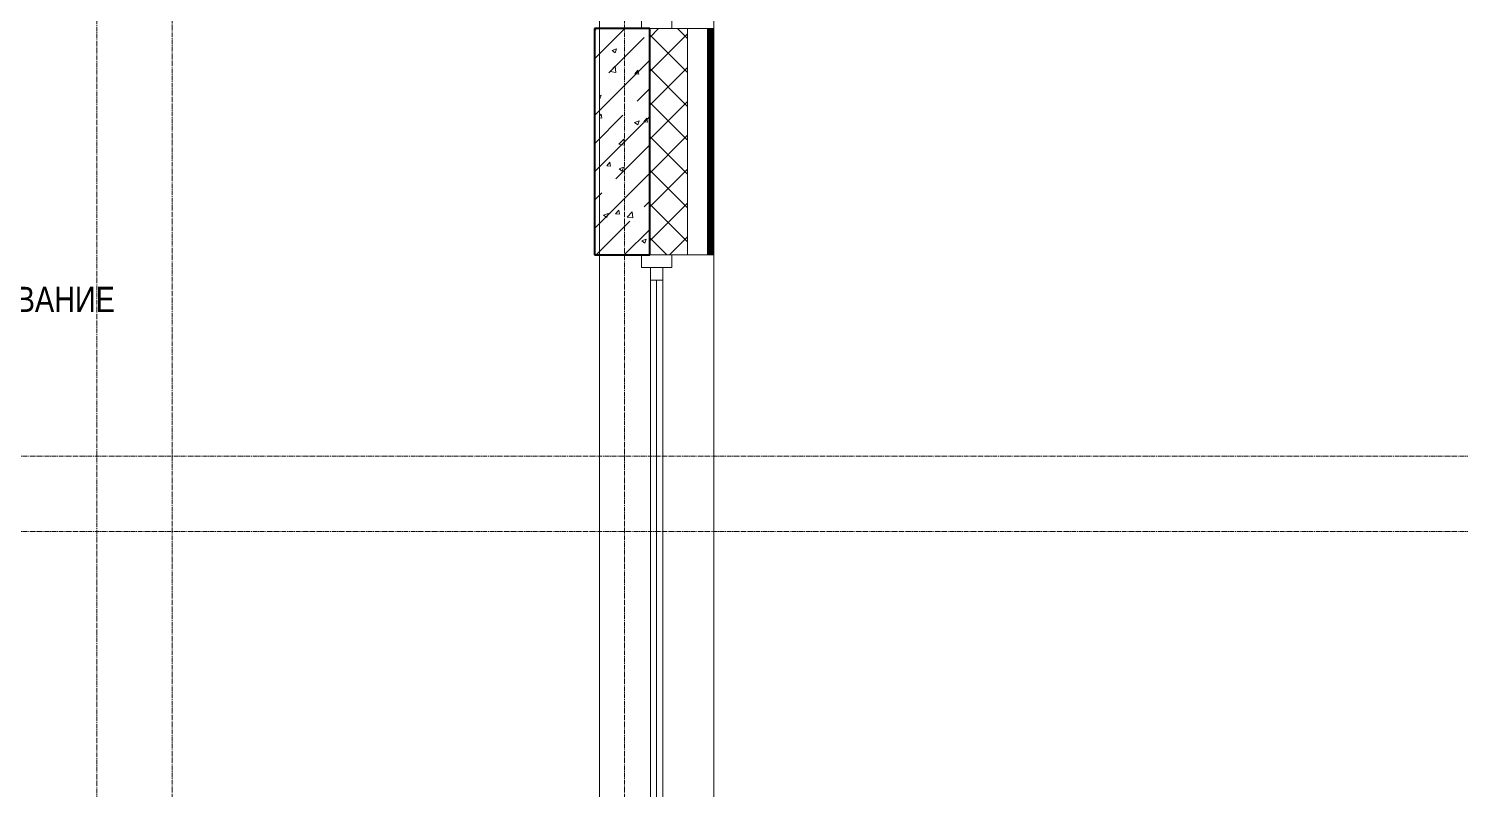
# Model space of a CAD drawing. Header units: millimetres. Extents: x -231292 to 573618, y -153144 to 564035.
# Drawn here: x 26612 to 32308, y -99470 to -96445 of the extents above; entities that cross this region are included whole.
import ezdxf
from ezdxf.enums import TextEntityAlignment as Align

# ---------------------------------------------------------------- set-up
doc = ezdxf.new("R2010")
doc.units = ezdxf.units.MM
doc.linetypes.add('CENTER2', pattern=[28.575, 19.05, -3.175, 3.175, -3.175])
doc.linetypes.add('HIDDEN2', pattern=[4.7625, 3.175, -1.5875])
doc.layers.get('0').update_dxf_attribs({"color": 250})
doc.layers.get('Defpoints').update_dxf_attribs({"color": 250})
for name, color, linetype, lineweight in [('A-Wall_Материал_Газоблок_Контур', 250, 'Continuous', 0), ('АР_Колонны', 250, 'Continuous', 35), ('АР_Окна', 250, 'Continuous', 5), ('АР_Стены ЖБ', 250, 'Continuous', 35), ('АР_Стены ПЕНОблок', 250, 'Continuous', 20), ('АР_Тонкая', 250, 'Continuous', 5), ('АР_Утеплитель', 250, 'Continuous', 0), ('АР_Штриховка', 250, 'Continuous', 0), ('РД_Оси_100', 250, 'Continuous', 0)]:
    doc.layers.add(name, color=color, linetype=linetype, lineweight=lineweight)
doc.styles.add('style1', font='ARIALN.TTF')

# ---------------------------------------------------------------- blocks, each defined once
blk = doc.blocks.new('оси_рен')
at = {"layer": 'РД_Оси_100', "color": 251, "linetype": 'CENTER2', "true_color": 0x636466}
blk.add_line((1215752.916, 135558.25), (1215752.916, 223268.25), dxfattribs=at)
for points in [[(1213652.916, 223268.25), (1213652.916, 135558.25)], [(1213952.916, 135558.25), (1213952.916, 223268.25)], [(1225207.916, 186613.25), (1190197.958, 186613.25), (1189697.958, 186763.25)], [(1225207.916, 186313.25), (1190197.958, 186313.25), (1189697.958, 186163.25)]]:
    blk.add_lwpolyline(points, dxfattribs=at)

msp = doc.modelspace()

# ---------------------------------------------------------------- linework, layer by layer
at = {"layer": 'A-Wall_Материал_Газоблок_Контур', "color": 18, "linetype": 'Continuous', "lineweight": 0, "true_color": 0x000000}
for p, q in [((28883.458, -95245.283), (28883.458, -96445.283)), ((29338.458, -96445.283), (29338.458, -95245.283)), ((28883.458, -97345.283), (28883.458, -100645.283)), ((29338.458, -100645.283), (29338.458, -97345.283))]:
    msp.add_line(p, q, dxfattribs=at)
at = {"layer": 'АР_Колонны', "color": 18, "linetype": 'HIDDEN2', "lineweight": 25, "true_color": 0x000000}
for p, q in [((28863.458, -96445.283), (29083.458, -96445.283)), ((28863.458, -97345.283), (28863.458, -96445.283)), ((29083.458, -96445.283), (29083.458, -97345.283)), ((29083.458, -97345.283), (28863.458, -97345.283))]:
    msp.add_line(p, q, dxfattribs=at)
at = {"layer": 'АР_Колонны', "color": 18, "linetype": 'Continuous', "lineweight": 30, "true_color": 0x000000}
for p, q in [((29083.458, -96445.283), (28863.458, -96445.283)), ((28863.458, -96445.283), (28863.458, -97345.283)), ((29083.458, -97345.283), (29083.458, -96445.283)), ((28863.458, -97345.283), (29083.458, -97345.283))]:
    msp.add_line(p, q, dxfattribs=at)
at = {"layer": 'АР_Окна', "color": 18, "linetype": 'Continuous', "lineweight": 5, "true_color": 0x000000}
for p, q in [((29338.458, -95245.283), (29338.458, -96445.283)), ((29050.958, -96445.283), (29050.958, -96395.283)), ((29170.958, -96395.283), (29170.958, -96445.283)), ((29170.958, -96445.283), (29050.958, -96445.283)), ((28883.458, -97345.283), (28883.458, -100645.283)), ((29170.958, -97345.283), (29050.958, -97345.283)), ((29050.958, -97345.283), (29050.958, -97395.283)), ((29050.958, -97395.283), (29170.958, -97395.283)), ((29085.958, -97395.283), (29135.958, -97395.283)), ((29085.958, -100595.283), (29085.958, -97395.283)), ((29135.958, -97395.283), (29135.958, -100595.283)), ((29170.958, -97395.283), (29170.958, -97345.283)), ((29338.458, -97345.283), (29338.458, -100645.283)), ((29085.958, -97445.283), (29135.958, -97445.283)), ((29110.958, -97445.283), (29110.958, -100545.283))]:
    msp.add_line(p, q, dxfattribs=at)
at = {"layer": 'АР_Стены ЖБ', "color": 18, "linetype": 'Continuous', "lineweight": 40, "true_color": 0x000000}
for p, q in [((29083.458, -96445.283), (28863.458, -96445.283)), ((28863.458, -96445.283), (28863.458, -97345.283)), ((29083.458, -97345.283), (29083.458, -96445.283)), ((28863.458, -97345.283), (29083.458, -97345.283))]:
    msp.add_line(p, q, dxfattribs=at)
at = {"layer": 'АР_Стены ПЕНОблок', "color": 18, "linetype": 'Continuous', "lineweight": 20, "true_color": 0x000000}
for p, q in [((29083.458, -96445.283), (28883.458, -96445.283)), ((28883.458, -96445.283), (28883.458, -97345.283)), ((29083.458, -97345.283), (29083.458, -96445.283)), ((28883.458, -97345.283), (29083.458, -97345.283))]:
    msp.add_line(p, q, dxfattribs=at)
at = {"layer": 'АР_Тонкая', "color": 18, "linetype": 'Continuous', "lineweight": 5, "true_color": 0x000000}
for p, q in [((29313.458, -96445.283), (29233.458, -96445.283)), ((29233.458, -96445.283), (29233.458, -97345.283)), ((29313.458, -97345.283), (29313.458, -96445.283)), ((29338.458, -96445.283), (29313.458, -96445.283)), ((29313.458, -96445.283), (29313.458, -97345.283)), ((29338.458, -97345.283), (29338.458, -96445.283)), ((29233.458, -97345.283), (29313.458, -97345.283)), ((29313.458, -97345.283), (29338.458, -97345.283))]:
    msp.add_line(p, q, dxfattribs=at)
at = {"layer": 'АР_Утеплитель', "color": 18, "linetype": 'Continuous', "lineweight": 0, "true_color": 0x000000}
for p, q in [((29233.458, -96445.283), (29083.458, -96445.283)), ((29083.458, -96445.283), (29083.458, -97345.283)), ((29233.458, -97345.283), (29233.458, -96445.283)), ((29083.458, -97345.283), (29233.458, -97345.283))]:
    msp.add_line(p, q, dxfattribs=at)
at = {"layer": 'АР_Штриховка', "color": 18, "linetype": 'Continuous', "lineweight": 5, "true_color": 0x000000}
for p, q in [((28863.458, -96565.977), (28984.152, -96445.283)), ((28863.458, -96453.723), (28871.899, -96445.283)), ((28920.655, -96621.033), (29060.971, -96480.717)), ((28863.458, -96790.483), (29083.458, -96570.483)), ((28863.458, -96678.23), (28864.528, -96677.16)), ((29032.908, -96733.287), (29083.458, -96682.736)), ((28863.458, -96902.736), (28976.781, -96789.413)), ((28863.458, -97014.989), (29083.458, -96794.989)), ((28948.718, -97041.983), (29083.458, -96907.243)), ((28863.458, -97239.496), (29083.458, -97019.496)), ((28863.458, -97127.243), (28892.591, -97098.109)), ((29060.971, -97154.236), (29083.458, -97131.749)), ((28869.924, -97345.283), (29004.844, -97210.363)), ((28982.177, -97345.283), (29083.458, -97244.002))]:
    msp.add_line(p, q, dxfattribs=at)
at = {"layer": 'АР_Штриховка', "color": 18, "linetype": 'Continuous', "lineweight": 0, "true_color": 0x000000}
for p, q in [((29083.458, -96480.68), (29118.856, -96445.283)), ((29083.458, -96615.384), (29233.458, -96465.384)), ((29233.458, -96619.528), (29083.458, -96469.528)), ((29233.458, -96484.824), (29193.917, -96445.283)), ((29313.458, -96446.283), (29338.458, -96446.283)), ((29313.458, -96447.283), (29338.458, -96447.283)), ((29313.458, -96448.283), (29338.458, -96448.283)), ((29313.458, -96449.283), (29338.458, -96449.283)), ((29313.458, -96450.283), (29338.458, -96450.283)), ((29313.458, -96451.283), (29338.458, -96451.283)), ((29313.458, -96452.283), (29338.458, -96452.283)), ((29313.458, -96453.283), (29338.458, -96453.283)), ((29313.458, -96454.283), (29338.458, -96454.283)), ((29313.458, -96455.283), (29338.458, -96455.283)), ((29313.458, -96456.283), (29338.458, -96456.283)), ((29313.458, -96457.283), (29338.458, -96457.283)), ((29313.458, -96458.283), (29338.458, -96458.283)), ((29313.458, -96459.283), (29338.458, -96459.283)), ((29313.458, -96460.283), (29338.458, -96460.283)), ((29313.458, -96461.283), (29338.458, -96461.283)), ((29313.458, -96462.283), (29338.458, -96462.283)), ((29313.458, -96463.283), (29338.458, -96463.283)), ((29313.458, -96464.283), (29338.458, -96464.283)), ((29313.458, -96465.283), (29338.458, -96465.283)), ((29313.458, -96466.283), (29338.458, -96466.283)), ((29313.458, -96467.283), (29338.458, -96467.283)), ((29313.458, -96468.283), (29338.458, -96468.283)), ((29313.458, -96469.283), (29338.458, -96469.283)), ((29313.458, -96470.283), (29338.458, -96470.283)), ((29313.458, -96471.283), (29338.458, -96471.283)), ((29313.458, -96472.283), (29338.458, -96472.283)), ((29313.458, -96473.283), (29338.458, -96473.283)), ((29313.458, -96474.283), (29338.458, -96474.283)), ((29313.458, -96475.283), (29338.458, -96475.283)), ((29313.458, -96476.283), (29338.458, -96476.283)), ((29313.458, -96477.283), (29338.458, -96477.283)), ((29313.458, -96478.283), (29338.458, -96478.283)), ((29313.458, -96479.283), (29338.458, -96479.283)), ((29313.458, -96480.283), (29338.458, -96480.283)), ((29313.458, -96481.283), (29338.458, -96481.283)), ((29313.458, -96482.283), (29338.458, -96482.283)), ((29313.458, -96483.283), (29338.458, -96483.283)), ((29313.458, -96484.283), (29338.458, -96484.283)), ((29313.458, -96485.283), (29338.458, -96485.283)), ((29313.458, -96486.283), (29338.458, -96486.283)), ((29313.458, -96487.283), (29338.458, -96487.283)), ((29313.458, -96488.283), (29338.458, -96488.283)), ((29313.458, -96489.283), (29338.458, -96489.283)), ((29313.458, -96490.283), (29338.458, -96490.283)), ((28933.612, -96532.29), (28946.246, -96540.812)), ((28933.635, -96532.239), (28951.42, -96525.412)), ((28946.251, -96540.813), (28951.402, -96525.464)), ((29313.458, -96491.283), (29338.458, -96491.283)), ((29313.458, -96492.283), (29338.458, -96492.283)), ((29313.458, -96493.283), (29338.458, -96493.283)), ((29313.458, -96494.283), (29338.458, -96494.283)), ((29313.458, -96495.283), (29338.458, -96495.283)), ((29313.458, -96496.283), (29338.458, -96496.283)), ((29313.458, -96497.283), (29338.458, -96497.283)), ((29313.458, -96498.283), (29338.458, -96498.283)), ((29313.458, -96499.283), (29338.458, -96499.283)), ((29313.458, -96500.283), (29338.458, -96500.283)), ((29313.458, -96501.283), (29338.458, -96501.283)), ((29313.458, -96502.283), (29338.458, -96502.283)), ((29313.458, -96503.283), (29338.458, -96503.283)), ((29313.458, -96504.283), (29338.458, -96504.283)), ((29313.458, -96505.283), (29338.458, -96505.283)), ((29313.458, -96506.283), (29338.458, -96506.283)), ((29313.458, -96507.283), (29338.458, -96507.283)), ((29313.458, -96508.283), (29338.458, -96508.283)), ((29313.458, -96509.283), (29338.458, -96509.283)), ((29313.458, -96510.283), (29338.458, -96510.283)), ((29313.458, -96511.283), (29338.458, -96511.283)), ((29313.458, -96512.283), (29338.458, -96512.283)), ((29313.458, -96513.283), (29338.458, -96513.283)), ((29313.458, -96514.283), (29338.458, -96514.283)), ((29313.458, -96515.283), (29338.458, -96515.283)), ((29313.458, -96516.283), (29338.458, -96516.283)), ((29313.458, -96517.283), (29338.458, -96517.283)), ((29313.458, -96518.283), (29338.458, -96518.283)), ((29313.458, -96519.283), (29338.458, -96519.283)), ((29313.458, -96520.283), (29338.458, -96520.283)), ((29313.458, -96521.283), (29338.458, -96521.283)), ((29313.458, -96522.283), (29338.458, -96522.283)), ((29313.458, -96523.283), (29338.458, -96523.283)), ((29313.458, -96524.283), (29338.458, -96524.283)), ((29313.458, -96525.283), (29338.458, -96525.283)), ((29313.458, -96526.283), (29338.458, -96526.283)), ((29313.458, -96527.283), (29338.458, -96527.283)), ((29313.458, -96528.283), (29338.458, -96528.283)), ((29313.458, -96529.283), (29338.458, -96529.283)), ((29313.458, -96530.283), (29338.458, -96530.283)), ((29313.458, -96531.283), (29338.458, -96531.283)), ((29313.458, -96532.283), (29338.458, -96532.283)), ((29313.458, -96533.283), (29338.458, -96533.283)), ((29313.458, -96534.283), (29338.458, -96534.283)), ((29313.458, -96535.283), (29338.458, -96535.283)), ((29313.458, -96536.283), (29338.458, -96536.283)), ((29313.458, -96537.283), (29338.458, -96537.283)), ((29313.458, -96538.283), (29338.458, -96538.283)), ((29313.458, -96539.283), (29338.458, -96539.283)), ((29313.458, -96540.283), (29338.458, -96540.283)), ((29313.458, -96541.283), (29338.458, -96541.283)), ((29313.458, -96542.283), (29338.458, -96542.283)), ((29313.458, -96543.283), (29338.458, -96543.283)), ((29313.458, -96544.283), (29338.458, -96544.283)), ((29313.458, -96545.283), (29338.458, -96545.283)), ((29313.458, -96546.283), (29338.458, -96546.283)), ((29313.458, -96547.283), (29338.458, -96547.283)), ((28926.351, -96615.519), (28946.135, -96594.901)), ((28948.968, -96619.02), (28946.162, -96594.897)), ((29083.458, -96750.088), (29233.458, -96600.088)), ((29233.458, -96754.232), (29083.458, -96604.232)), ((29313.458, -96548.283), (29338.458, -96548.283)), ((29313.458, -96549.283), (29338.458, -96549.283)), ((29313.458, -96550.283), (29338.458, -96550.283)), ((29313.458, -96551.283), (29338.458, -96551.283)), ((29313.458, -96552.283), (29338.458, -96552.283)), ((29313.458, -96553.283), (29338.458, -96553.283)), ((29313.458, -96554.283), (29338.458, -96554.283)), ((29313.458, -96555.283), (29338.458, -96555.283)), ((29313.458, -96556.283), (29338.458, -96556.283)), ((29313.458, -96557.283), (29338.458, -96557.283)), ((29313.458, -96558.283), (29338.458, -96558.283)), ((29313.458, -96559.283), (29338.458, -96559.283)), ((29313.458, -96560.283), (29338.458, -96560.283)), ((29313.458, -96561.283), (29338.458, -96561.283)), ((29313.458, -96562.283), (29338.458, -96562.283)), ((29313.458, -96563.283), (29338.458, -96563.283)), ((29313.458, -96564.283), (29338.458, -96564.283)), ((29313.458, -96565.283), (29338.458, -96565.283)), ((29313.458, -96566.283), (29338.458, -96566.283)), ((29313.458, -96567.283), (29338.458, -96567.283)), ((29313.458, -96568.283), (29338.458, -96568.283)), ((29313.458, -96569.283), (29338.458, -96569.283)), ((29313.458, -96570.283), (29338.458, -96570.283)), ((29313.458, -96571.283), (29338.458, -96571.283)), ((29313.458, -96572.283), (29338.458, -96572.283)), ((29313.458, -96573.283), (29338.458, -96573.283)), ((29313.458, -96574.283), (29338.458, -96574.283)), ((29313.458, -96575.283), (29338.458, -96575.283)), ((29313.458, -96576.283), (29338.458, -96576.283)), ((29313.458, -96577.283), (29338.458, -96577.283)), ((29313.458, -96578.283), (29338.458, -96578.283)), ((29313.458, -96579.283), (29338.458, -96579.283)), ((29313.458, -96580.283), (29338.458, -96580.283)), ((29313.458, -96581.283), (29338.458, -96581.283)), ((29313.458, -96582.283), (29338.458, -96582.283)), ((29313.458, -96583.283), (29338.458, -96583.283)), ((29313.458, -96584.283), (29338.458, -96584.283)), ((29313.458, -96585.283), (29338.458, -96585.283)), ((29313.458, -96586.283), (29338.458, -96586.283)), ((29313.458, -96587.283), (29338.458, -96587.283)), ((29313.458, -96588.283), (29338.458, -96588.283)), ((29313.458, -96589.283), (29338.458, -96589.283)), ((29313.458, -96590.283), (29338.458, -96590.283)), ((29313.458, -96591.283), (29338.458, -96591.283)), ((29313.458, -96592.283), (29338.458, -96592.283)), ((29313.458, -96593.283), (29338.458, -96593.283)), ((29313.458, -96594.283), (29338.458, -96594.283)), ((29313.458, -96595.283), (29338.458, -96595.283)), ((29313.458, -96596.283), (29338.458, -96596.283)), ((29313.458, -96597.283), (29338.458, -96597.283)), ((29313.458, -96598.283), (29338.458, -96598.283)), ((29313.458, -96599.283), (29338.458, -96599.283)), ((29313.458, -96600.283), (29338.458, -96600.283)), ((29313.458, -96601.283), (29338.458, -96601.283)), ((29313.458, -96602.283), (29338.458, -96602.283)), ((29313.458, -96603.283), (29338.458, -96603.283)), ((29313.458, -96604.283), (29338.458, -96604.283)), ((28926.371, -96615.563), (28948.961, -96619.066)), ((29024.31, -96624.911), (29036.555, -96610.318)), ((29024.31, -96624.912), (29039.492, -96626.24)), ((29039.592, -96626.222), (29036.655, -96610.301)), ((29313.458, -96605.283), (29338.458, -96605.283)), ((29313.458, -96606.283), (29338.458, -96606.283)), ((29313.458, -96607.283), (29338.458, -96607.283)), ((29313.458, -96608.283), (29338.458, -96608.283)), ((29313.458, -96609.283), (29338.458, -96609.283)), ((29313.458, -96610.283), (29338.458, -96610.283)), ((29313.458, -96611.283), (29338.458, -96611.283)), ((29313.458, -96612.283), (29338.458, -96612.283)), ((29313.458, -96613.283), (29338.458, -96613.283)), ((29313.458, -96614.283), (29338.458, -96614.283)), ((29313.458, -96615.283), (29338.458, -96615.283)), ((29313.458, -96616.283), (29338.458, -96616.283)), ((29313.458, -96617.283), (29338.458, -96617.283)), ((29313.458, -96618.283), (29338.458, -96618.283)), ((29313.458, -96619.283), (29338.458, -96619.283)), ((29313.458, -96620.283), (29338.458, -96620.283)), ((29313.458, -96621.283), (29338.458, -96621.283)), ((29313.458, -96622.283), (29338.458, -96622.283)), ((29313.458, -96623.283), (29338.458, -96623.283)), ((29313.458, -96624.283), (29338.458, -96624.283)), ((29313.458, -96625.283), (29338.458, -96625.283)), ((29313.458, -96626.283), (29338.458, -96626.283)), ((29313.458, -96627.283), (29338.458, -96627.283)), ((29313.458, -96628.283), (29338.458, -96628.283)), ((29313.458, -96629.283), (29338.458, -96629.283)), ((29313.458, -96630.283), (29338.458, -96630.283)), ((29313.458, -96631.283), (29338.458, -96631.283)), ((29313.458, -96632.283), (29338.458, -96632.283)), ((29313.458, -96633.283), (29338.458, -96633.283)), ((29313.458, -96634.283), (29338.458, -96634.283)), ((29313.458, -96635.283), (29338.458, -96635.283)), ((29313.458, -96636.283), (29338.458, -96636.283)), ((29313.458, -96637.283), (29338.458, -96637.283)), ((29313.458, -96638.283), (29338.458, -96638.283)), ((29313.458, -96639.283), (29338.458, -96639.283)), ((29313.458, -96640.283), (29338.458, -96640.283)), ((29313.458, -96641.283), (29338.458, -96641.283)), ((29313.458, -96642.283), (29338.458, -96642.283)), ((29313.458, -96643.283), (29338.458, -96643.283)), ((29313.458, -96644.283), (29338.458, -96644.283)), ((29313.458, -96645.283), (29338.458, -96645.283)), ((29313.458, -96646.283), (29338.458, -96646.283)), ((29313.458, -96647.283), (29338.458, -96647.283)), ((29313.458, -96648.283), (29338.458, -96648.283)), ((29313.458, -96649.283), (29338.458, -96649.283)), ((29313.458, -96650.283), (29338.458, -96650.283)), ((29313.458, -96651.283), (29338.458, -96651.283)), ((29313.458, -96652.283), (29338.458, -96652.283)), ((29313.458, -96653.283), (29338.458, -96653.283)), ((29313.458, -96654.283), (29338.458, -96654.283)), ((29313.458, -96655.283), (29338.458, -96655.283)), ((29313.458, -96656.283), (29338.458, -96656.283)), ((29313.458, -96657.283), (29338.458, -96657.283)), ((29313.458, -96658.283), (29338.458, -96658.283)), ((29313.458, -96659.283), (29338.458, -96659.283)), ((29313.458, -96660.283), (29338.458, -96660.283)), ((29313.458, -96661.283), (29338.458, -96661.283)), ((28883.458, -96711.964), (28889.617, -96709.6)), ((28884.449, -96725.001), (28889.6, -96709.652)), ((29313.458, -96662.283), (29338.458, -96662.283)), ((29313.458, -96663.283), (29338.458, -96663.283)), ((29313.458, -96664.283), (29338.458, -96664.283)), ((29313.458, -96665.283), (29338.458, -96665.283)), ((29313.458, -96666.283), (29338.458, -96666.283)), ((29313.458, -96667.283), (29338.458, -96667.283)), ((29313.458, -96668.283), (29338.458, -96668.283)), ((29313.458, -96669.283), (29338.458, -96669.283)), ((29313.458, -96670.283), (29338.458, -96670.283)), ((29313.458, -96671.283), (29338.458, -96671.283)), ((29313.458, -96672.283), (29338.458, -96672.283)), ((29313.458, -96673.283), (29338.458, -96673.283)), ((29313.458, -96674.283), (29338.458, -96674.283)), ((29313.458, -96675.283), (29338.458, -96675.283)), ((29313.458, -96676.283), (29338.458, -96676.283)), ((29313.458, -96677.283), (29338.458, -96677.283)), ((29313.458, -96678.283), (29338.458, -96678.283)), ((29313.458, -96679.283), (29338.458, -96679.283)), ((29313.458, -96680.283), (29338.458, -96680.283)), ((29313.458, -96681.283), (29338.458, -96681.283)), ((29313.458, -96682.283), (29338.458, -96682.283)), ((29313.458, -96683.283), (29338.458, -96683.283)), ((29313.458, -96684.283), (29338.458, -96684.283)), ((29313.458, -96685.283), (29338.458, -96685.283)), ((29313.458, -96686.283), (29338.458, -96686.283)), ((29313.458, -96687.283), (29338.458, -96687.283)), ((29313.458, -96688.283), (29338.458, -96688.283)), ((29313.458, -96689.283), (29338.458, -96689.283)), ((29313.458, -96690.283), (29338.458, -96690.283)), ((29313.458, -96691.283), (29338.458, -96691.283)), ((29313.458, -96692.283), (29338.458, -96692.283)), ((29313.458, -96693.283), (29338.458, -96693.283)), ((29313.458, -96694.283), (29338.458, -96694.283)), ((29313.458, -96695.283), (29338.458, -96695.283)), ((29313.458, -96696.283), (29338.458, -96696.283)), ((29313.458, -96697.283), (29338.458, -96697.283)), ((29313.458, -96698.283), (29338.458, -96698.283)), ((29313.458, -96699.283), (29338.458, -96699.283)), ((29313.458, -96700.283), (29338.458, -96700.283)), ((29313.458, -96701.283), (29338.458, -96701.283)), ((29313.458, -96702.283), (29338.458, -96702.283)), ((29313.458, -96703.283), (29338.458, -96703.283)), ((29313.458, -96704.283), (29338.458, -96704.283)), ((29313.458, -96705.283), (29338.458, -96705.283)), ((29313.458, -96706.283), (29338.458, -96706.283)), ((29313.458, -96707.283), (29338.458, -96707.283)), ((29313.458, -96708.283), (29338.458, -96708.283)), ((29313.458, -96709.283), (29338.458, -96709.283)), ((29313.458, -96710.283), (29338.458, -96710.283)), ((29313.458, -96711.283), (29338.458, -96711.283)), ((29313.458, -96712.283), (29338.458, -96712.283)), ((29313.458, -96713.283), (29338.458, -96713.283)), ((29313.458, -96714.283), (29338.458, -96714.283)), ((29313.458, -96715.283), (29338.458, -96715.283)), ((29313.458, -96716.283), (29338.458, -96716.283)), ((29313.458, -96717.283), (29338.458, -96717.283)), ((29313.458, -96718.283), (29338.458, -96718.283)), ((28883.458, -96724.334), (28884.444, -96725)), ((29083.458, -96884.792), (29233.458, -96734.792)), ((29233.458, -96888.936), (29083.458, -96738.936)), ((29313.458, -96719.283), (29338.458, -96719.283)), ((29313.458, -96720.283), (29338.458, -96720.283)), ((29313.458, -96721.283), (29338.458, -96721.283)), ((29313.458, -96722.283), (29338.458, -96722.283)), ((29313.458, -96723.283), (29338.458, -96723.283)), ((29313.458, -96724.283), (29338.458, -96724.283)), ((29313.458, -96725.283), (29338.458, -96725.283)), ((29313.458, -96726.283), (29338.458, -96726.283)), ((29313.458, -96727.283), (29338.458, -96727.283)), ((29313.458, -96728.283), (29338.458, -96728.283)), ((29313.458, -96729.283), (29338.458, -96729.283)), ((29313.458, -96730.283), (29338.458, -96730.283)), ((29313.458, -96731.283), (29338.458, -96731.283)), ((29313.458, -96732.283), (29338.458, -96732.283)), ((29313.458, -96733.283), (29338.458, -96733.283)), ((29313.458, -96734.283), (29338.458, -96734.283)), ((29313.458, -96735.283), (29338.458, -96735.283)), ((29313.458, -96736.283), (29338.458, -96736.283)), ((29313.458, -96737.283), (29338.458, -96737.283)), ((29313.458, -96738.283), (29338.458, -96738.283)), ((29313.458, -96739.283), (29338.458, -96739.283)), ((29313.458, -96740.283), (29338.458, -96740.283)), ((29313.458, -96741.283), (29338.458, -96741.283)), ((29313.458, -96742.283), (29338.458, -96742.283)), ((29313.458, -96743.283), (29338.458, -96743.283)), ((29313.458, -96744.283), (29338.458, -96744.283)), ((29313.458, -96745.283), (29338.458, -96745.283)), ((29313.458, -96746.283), (29338.458, -96746.283)), ((29313.458, -96747.283), (29338.458, -96747.283)), ((29313.458, -96748.283), (29338.458, -96748.283)), ((29313.458, -96749.283), (29338.458, -96749.283)), ((29313.458, -96750.283), (29338.458, -96750.283)), ((29313.458, -96751.283), (29338.458, -96751.283)), ((29313.458, -96752.283), (29338.458, -96752.283)), ((29313.458, -96753.283), (29338.458, -96753.283)), ((29313.458, -96754.283), (29338.458, -96754.283)), ((29313.458, -96755.283), (29338.458, -96755.283)), ((29313.458, -96756.283), (29338.458, -96756.283)), ((29313.458, -96757.283), (29338.458, -96757.283)), ((29313.458, -96758.283), (29338.458, -96758.283)), ((29313.458, -96759.283), (29338.458, -96759.283)), ((29313.458, -96760.283), (29338.458, -96760.283)), ((29313.458, -96761.283), (29338.458, -96761.283)), ((29313.458, -96762.283), (29338.458, -96762.283)), ((29313.458, -96763.283), (29338.458, -96763.283)), ((29313.458, -96764.283), (29338.458, -96764.283)), ((29313.458, -96765.283), (29338.458, -96765.283)), ((29313.458, -96766.283), (29338.458, -96766.283)), ((29313.458, -96767.283), (29338.458, -96767.283)), ((29313.458, -96768.283), (29338.458, -96768.283)), ((29313.458, -96769.283), (29338.458, -96769.283)), ((29313.458, -96770.283), (29338.458, -96770.283)), ((29313.458, -96771.283), (29338.458, -96771.283)), ((29313.458, -96772.283), (29338.458, -96772.283)), ((29313.458, -96773.283), (29338.458, -96773.283)), ((29313.458, -96774.283), (29338.458, -96774.283)), ((29313.458, -96775.283), (29338.458, -96775.283)), ((28883.458, -96792.772), (28889.614, -96785.435)), ((28883.458, -96800.563), (28892.551, -96801.358)), ((28892.65, -96801.34), (28889.713, -96785.418)), ((29023.424, -96818.743), (29036.059, -96827.265)), ((29023.447, -96818.692), (29041.232, -96811.865)), ((29036.064, -96827.267), (29041.214, -96811.918)), ((29059.553, -96815.969), (29074.735, -96817.297)), ((29059.554, -96815.968), (29071.799, -96801.374)), ((29074.834, -96817.279), (29071.898, -96801.358)), ((29313.458, -96776.283), (29338.458, -96776.283)), ((29313.458, -96777.283), (29338.458, -96777.283)), ((29313.458, -96778.283), (29338.458, -96778.283)), ((29313.458, -96779.283), (29338.458, -96779.283)), ((29313.458, -96780.283), (29338.458, -96780.283)), ((29313.458, -96781.283), (29338.458, -96781.283)), ((29313.458, -96782.283), (29338.458, -96782.283)), ((29313.458, -96783.283), (29338.458, -96783.283)), ((29313.458, -96784.283), (29338.458, -96784.283)), ((29313.458, -96785.283), (29338.458, -96785.283)), ((29313.458, -96786.283), (29338.458, -96786.283)), ((29313.458, -96787.283), (29338.458, -96787.283)), ((29313.458, -96788.283), (29338.458, -96788.283)), ((29313.458, -96789.283), (29338.458, -96789.283)), ((29313.458, -96790.283), (29338.458, -96790.283)), ((29313.458, -96791.283), (29338.458, -96791.283)), ((29313.458, -96792.283), (29338.458, -96792.283)), ((29313.458, -96793.283), (29338.458, -96793.283)), ((29313.458, -96794.283), (29338.458, -96794.283)), ((29313.458, -96795.283), (29338.458, -96795.283)), ((29313.458, -96796.283), (29338.458, -96796.283)), ((29313.458, -96797.283), (29338.458, -96797.283)), ((29313.458, -96798.283), (29338.458, -96798.283)), ((29313.458, -96799.283), (29338.458, -96799.283)), ((29313.458, -96800.283), (29338.458, -96800.283)), ((29313.458, -96801.283), (29338.458, -96801.283)), ((29313.458, -96802.283), (29338.458, -96802.283)), ((29313.458, -96803.283), (29338.458, -96803.283)), ((29313.458, -96804.283), (29338.458, -96804.283)), ((29313.458, -96805.283), (29338.458, -96805.283)), ((29313.458, -96806.283), (29338.458, -96806.283)), ((29313.458, -96807.283), (29338.458, -96807.283)), ((29313.458, -96808.283), (29338.458, -96808.283)), ((29313.458, -96809.283), (29338.458, -96809.283)), ((29313.458, -96810.283), (29338.458, -96810.283)), ((29313.458, -96811.283), (29338.458, -96811.283)), ((29313.458, -96812.283), (29338.458, -96812.283)), ((29313.458, -96813.283), (29338.458, -96813.283)), ((29313.458, -96814.283), (29338.458, -96814.283)), ((29313.458, -96815.283), (29338.458, -96815.283)), ((29313.458, -96816.283), (29338.458, -96816.283)), ((29313.458, -96817.283), (29338.458, -96817.283)), ((29313.458, -96818.283), (29338.458, -96818.283)), ((29313.458, -96819.283), (29338.458, -96819.283)), ((29313.458, -96820.283), (29338.458, -96820.283)), ((29313.458, -96821.283), (29338.458, -96821.283)), ((29313.458, -96822.283), (29338.458, -96822.283)), ((29313.458, -96823.283), (29338.458, -96823.283)), ((29313.458, -96824.283), (29338.458, -96824.283)), ((29313.458, -96825.283), (29338.458, -96825.283)), ((29313.458, -96826.283), (29338.458, -96826.283)), ((29313.458, -96827.283), (29338.458, -96827.283)), ((29313.458, -96828.283), (29338.458, -96828.283)), ((29313.458, -96829.283), (29338.458, -96829.283)), ((29313.458, -96830.283), (29338.458, -96830.283)), ((29313.458, -96831.283), (29338.458, -96831.283)), ((29313.458, -96832.283), (29338.458, -96832.283)), ((28960.026, -96904.988), (28979.809, -96884.369)), ((28982.643, -96908.488), (28979.837, -96884.366)), ((29083.458, -97019.496), (29233.458, -96869.496)), ((29233.458, -97023.639), (29083.458, -96873.639)), ((29313.458, -96833.283), (29338.458, -96833.283)), ((29313.458, -96834.283), (29338.458, -96834.283)), ((29313.458, -96835.283), (29338.458, -96835.283)), ((29313.458, -96836.283), (29338.458, -96836.283)), ((29313.458, -96837.283), (29338.458, -96837.283)), ((29313.458, -96838.283), (29338.458, -96838.283)), ((29313.458, -96839.283), (29338.458, -96839.283)), ((29313.458, -96840.283), (29338.458, -96840.283)), ((29313.458, -96841.283), (29338.458, -96841.283)), ((29313.458, -96842.283), (29338.458, -96842.283)), ((29313.458, -96843.283), (29338.458, -96843.283)), ((29313.458, -96844.283), (29338.458, -96844.283)), ((29313.458, -96845.283), (29338.458, -96845.283)), ((29313.458, -96846.283), (29338.458, -96846.283)), ((29313.458, -96847.283), (29338.458, -96847.283)), ((29313.458, -96848.283), (29338.458, -96848.283)), ((29313.458, -96849.283), (29338.458, -96849.283)), ((29313.458, -96850.283), (29338.458, -96850.283)), ((29313.458, -96851.283), (29338.458, -96851.283)), ((29313.458, -96852.283), (29338.458, -96852.283)), ((29313.458, -96853.283), (29338.458, -96853.283)), ((29313.458, -96854.283), (29338.458, -96854.283)), ((29313.458, -96855.283), (29338.458, -96855.283)), ((29313.458, -96856.283), (29338.458, -96856.283)), ((29313.458, -96857.283), (29338.458, -96857.283)), ((29313.458, -96858.283), (29338.458, -96858.283)), ((29313.458, -96859.283), (29338.458, -96859.283)), ((29313.458, -96860.283), (29338.458, -96860.283)), ((29313.458, -96861.283), (29338.458, -96861.283)), ((29313.458, -96862.283), (29338.458, -96862.283)), ((29313.458, -96863.283), (29338.458, -96863.283)), ((29313.458, -96864.283), (29338.458, -96864.283)), ((29313.458, -96865.283), (29338.458, -96865.283)), ((29313.458, -96866.283), (29338.458, -96866.283)), ((29313.458, -96867.283), (29338.458, -96867.283)), ((29313.458, -96868.283), (29338.458, -96868.283)), ((29313.458, -96869.283), (29338.458, -96869.283)), ((29313.458, -96870.283), (29338.458, -96870.283)), ((29313.458, -96871.283), (29338.458, -96871.283)), ((29313.458, -96872.283), (29338.458, -96872.283)), ((29313.458, -96873.283), (29338.458, -96873.283)), ((29313.458, -96874.283), (29338.458, -96874.283)), ((29313.458, -96875.283), (29338.458, -96875.283)), ((29313.458, -96876.283), (29338.458, -96876.283)), ((29313.458, -96877.283), (29338.458, -96877.283)), ((29313.458, -96878.283), (29338.458, -96878.283)), ((29313.458, -96879.283), (29338.458, -96879.283)), ((29313.458, -96880.283), (29338.458, -96880.283)), ((29313.458, -96881.283), (29338.458, -96881.283)), ((29313.458, -96882.283), (29338.458, -96882.283)), ((29313.458, -96883.283), (29338.458, -96883.283)), ((29313.458, -96884.283), (29338.458, -96884.283)), ((29313.458, -96885.283), (29338.458, -96885.283)), ((29313.458, -96886.283), (29338.458, -96886.283)), ((29313.458, -96887.283), (29338.458, -96887.283)), ((29313.458, -96888.283), (29338.458, -96888.283)), ((29313.458, -96889.283), (29338.458, -96889.283)), ((28960.046, -96905.031), (28982.636, -96908.534)), ((29313.458, -96890.283), (29338.458, -96890.283)), ((29313.458, -96891.283), (29338.458, -96891.283)), ((29313.458, -96892.283), (29338.458, -96892.283)), ((29313.458, -96893.283), (29338.458, -96893.283)), ((29313.458, -96894.283), (29338.458, -96894.283)), ((29313.458, -96895.283), (29338.458, -96895.283)), ((29313.458, -96896.283), (29338.458, -96896.283)), ((29313.458, -96897.283), (29338.458, -96897.283)), ((29313.458, -96898.283), (29338.458, -96898.283)), ((29313.458, -96899.283), (29338.458, -96899.283)), ((29313.458, -96900.283), (29338.458, -96900.283)), ((29313.458, -96901.283), (29338.458, -96901.283)), ((29313.458, -96902.283), (29338.458, -96902.283)), ((29313.458, -96903.283), (29338.458, -96903.283)), ((29313.458, -96904.283), (29338.458, -96904.283)), ((29313.458, -96905.283), (29338.458, -96905.283)), ((29313.458, -96906.283), (29338.458, -96906.283)), ((29313.458, -96907.283), (29338.458, -96907.283)), ((29313.458, -96908.283), (29338.458, -96908.283)), ((29313.458, -96909.283), (29338.458, -96909.283)), ((29313.458, -96910.283), (29338.458, -96910.283)), ((29313.458, -96911.283), (29338.458, -96911.283)), ((29313.458, -96912.283), (29338.458, -96912.283)), ((29313.458, -96913.283), (29338.458, -96913.283)), ((29313.458, -96914.283), (29338.458, -96914.283)), ((29313.458, -96915.283), (29338.458, -96915.283)), ((29313.458, -96916.283), (29338.458, -96916.283)), ((29313.458, -96917.283), (29338.458, -96917.283)), ((29313.458, -96918.283), (29338.458, -96918.283)), ((29313.458, -96919.283), (29338.458, -96919.283)), ((29313.458, -96920.283), (29338.458, -96920.283)), ((29313.458, -96921.283), (29338.458, -96921.283)), ((29313.458, -96922.283), (29338.458, -96922.283)), ((29313.458, -96923.283), (29338.458, -96923.283)), ((29313.458, -96924.283), (29338.458, -96924.283)), ((29313.458, -96925.283), (29338.458, -96925.283)), ((29313.458, -96926.283), (29338.458, -96926.283)), ((29313.458, -96927.283), (29338.458, -96927.283)), ((29313.458, -96928.283), (29338.458, -96928.283)), ((29313.458, -96929.283), (29338.458, -96929.283)), ((29313.458, -96930.283), (29338.458, -96930.283)), ((29313.458, -96931.283), (29338.458, -96931.283)), ((29313.458, -96932.283), (29338.458, -96932.283)), ((29313.458, -96933.283), (29338.458, -96933.283)), ((29313.458, -96934.283), (29338.458, -96934.283)), ((29313.458, -96935.283), (29338.458, -96935.283)), ((29313.458, -96936.283), (29338.458, -96936.283)), ((29313.458, -96937.283), (29338.458, -96937.283)), ((29313.458, -96938.283), (29338.458, -96938.283)), ((29313.458, -96939.283), (29338.458, -96939.283)), ((29313.458, -96940.283), (29338.458, -96940.283)), ((29313.458, -96941.283), (29338.458, -96941.283)), ((29313.458, -96942.283), (29338.458, -96942.283)), ((29313.458, -96943.283), (29338.458, -96943.283)), ((29313.458, -96944.283), (29338.458, -96944.283)), ((29313.458, -96945.283), (29338.458, -96945.283)), ((29313.458, -96946.283), (29338.458, -96946.283)), ((28912.612, -96991.085), (28924.857, -96976.492)), ((28912.612, -96991.087), (28927.794, -96992.415)), ((28927.893, -96992.397), (28924.956, -96976.475)), ((28961.622, -97002.931), (28974.257, -97011.453)), ((28961.645, -97002.88), (28979.43, -96996.053)), ((28974.262, -97011.455), (28979.412, -96996.106)), ((29313.458, -96947.283), (29338.458, -96947.283)), ((29313.458, -96948.283), (29338.458, -96948.283)), ((29313.458, -96949.283), (29338.458, -96949.283)), ((29313.458, -96950.283), (29338.458, -96950.283)), ((29313.458, -96951.283), (29338.458, -96951.283)), ((29313.458, -96952.283), (29338.458, -96952.283)), ((29313.458, -96953.283), (29338.458, -96953.283)), ((29313.458, -96954.283), (29338.458, -96954.283)), ((29313.458, -96955.283), (29338.458, -96955.283)), ((29313.458, -96956.283), (29338.458, -96956.283)), ((29313.458, -96957.283), (29338.458, -96957.283)), ((29313.458, -96958.283), (29338.458, -96958.283)), ((29313.458, -96959.283), (29338.458, -96959.283)), ((29313.458, -96960.283), (29338.458, -96960.283)), ((29313.458, -96961.283), (29338.458, -96961.283)), ((29313.458, -96962.283), (29338.458, -96962.283)), ((29313.458, -96963.283), (29338.458, -96963.283)), ((29313.458, -96964.283), (29338.458, -96964.283)), ((29313.458, -96965.283), (29338.458, -96965.283)), ((29313.458, -96966.283), (29338.458, -96966.283)), ((29313.458, -96967.283), (29338.458, -96967.283)), ((29313.458, -96968.283), (29338.458, -96968.283)), ((29313.458, -96969.283), (29338.458, -96969.283)), ((29313.458, -96970.283), (29338.458, -96970.283)), ((29313.458, -96971.283), (29338.458, -96971.283)), ((29313.458, -96972.283), (29338.458, -96972.283)), ((29313.458, -96973.283), (29338.458, -96973.283)), ((29313.458, -96974.283), (29338.458, -96974.283)), ((29313.458, -96975.283), (29338.458, -96975.283)), ((29313.458, -96976.283), (29338.458, -96976.283)), ((29313.458, -96977.283), (29338.458, -96977.283)), ((29313.458, -96978.283), (29338.458, -96978.283)), ((29313.458, -96979.283), (29338.458, -96979.283)), ((29313.458, -96980.283), (29338.458, -96980.283)), ((29313.458, -96981.283), (29338.458, -96981.283)), ((29313.458, -96982.283), (29338.458, -96982.283)), ((29313.458, -96983.283), (29338.458, -96983.283)), ((29313.458, -96984.283), (29338.458, -96984.283)), ((29313.458, -96985.283), (29338.458, -96985.283)), ((29313.458, -96986.283), (29338.458, -96986.283)), ((29313.458, -96987.283), (29338.458, -96987.283)), ((29313.458, -96988.283), (29338.458, -96988.283)), ((29313.458, -96989.283), (29338.458, -96989.283)), ((29313.458, -96990.283), (29338.458, -96990.283)), ((29313.458, -96991.283), (29338.458, -96991.283)), ((29313.458, -96992.283), (29338.458, -96992.283)), ((29313.458, -96993.283), (29338.458, -96993.283)), ((29313.458, -96994.283), (29338.458, -96994.283)), ((29313.458, -96995.283), (29338.458, -96995.283)), ((29313.458, -96996.283), (29338.458, -96996.283)), ((29313.458, -96997.283), (29338.458, -96997.283)), ((29313.458, -96998.283), (29338.458, -96998.283)), ((29313.458, -96999.283), (29338.458, -96999.283)), ((29313.458, -97000.283), (29338.458, -97000.283)), ((29313.458, -97001.283), (29338.458, -97001.283)), ((29313.458, -97002.283), (29338.458, -97002.283)), ((29313.458, -97003.283), (29338.458, -97003.283)), ((29083.458, -97154.2), (29233.458, -97004.2)), ((29233.458, -97158.343), (29083.458, -97008.343)), ((29313.458, -97004.283), (29338.458, -97004.283)), ((29313.458, -97005.283), (29338.458, -97005.283)), ((29313.458, -97006.283), (29338.458, -97006.283)), ((29313.458, -97007.283), (29338.458, -97007.283)), ((29313.458, -97008.283), (29338.458, -97008.283)), ((29313.458, -97009.283), (29338.458, -97009.283)), ((29313.458, -97010.283), (29338.458, -97010.283)), ((29313.458, -97011.283), (29338.458, -97011.283)), ((29313.458, -97012.283), (29338.458, -97012.283)), ((29313.458, -97013.283), (29338.458, -97013.283)), ((29313.458, -97014.283), (29338.458, -97014.283)), ((29313.458, -97015.283), (29338.458, -97015.283)), ((29313.458, -97016.283), (29338.458, -97016.283)), ((29313.458, -97017.283), (29338.458, -97017.283)), ((29313.458, -97018.283), (29338.458, -97018.283)), ((29313.458, -97019.283), (29338.458, -97019.283)), ((29313.458, -97020.283), (29338.458, -97020.283)), ((29313.458, -97021.283), (29338.458, -97021.283)), ((29313.458, -97022.283), (29338.458, -97022.283)), ((29313.458, -97023.283), (29338.458, -97023.283)), ((29313.458, -97024.283), (29338.458, -97024.283)), ((29313.458, -97025.283), (29338.458, -97025.283)), ((29313.458, -97026.283), (29338.458, -97026.283)), ((29313.458, -97027.283), (29338.458, -97027.283)), ((29313.458, -97028.283), (29338.458, -97028.283)), ((29313.458, -97029.283), (29338.458, -97029.283)), ((29313.458, -97030.283), (29338.458, -97030.283)), ((29313.458, -97031.283), (29338.458, -97031.283)), ((29313.458, -97032.283), (29338.458, -97032.283)), ((29313.458, -97033.283), (29338.458, -97033.283)), ((29313.458, -97034.283), (29338.458, -97034.283)), ((29313.458, -97035.283), (29338.458, -97035.283)), ((29313.458, -97036.283), (29338.458, -97036.283)), ((29313.458, -97037.283), (29338.458, -97037.283)), ((29313.458, -97038.283), (29338.458, -97038.283)), ((29313.458, -97039.283), (29338.458, -97039.283)), ((29313.458, -97040.283), (29338.458, -97040.283)), ((29313.458, -97041.283), (29338.458, -97041.283)), ((29313.458, -97042.283), (29338.458, -97042.283)), ((29313.458, -97043.283), (29338.458, -97043.283)), ((29313.458, -97044.283), (29338.458, -97044.283)), ((29313.458, -97045.283), (29338.458, -97045.283)), ((29313.458, -97046.283), (29338.458, -97046.283)), ((29313.458, -97047.283), (29338.458, -97047.283)), ((29313.458, -97048.283), (29338.458, -97048.283)), ((29313.458, -97049.283), (29338.458, -97049.283)), ((29313.458, -97050.283), (29338.458, -97050.283)), ((29313.458, -97051.283), (29338.458, -97051.283)), ((29313.458, -97052.283), (29338.458, -97052.283)), ((29313.458, -97053.283), (29338.458, -97053.283)), ((29313.458, -97054.283), (29338.458, -97054.283)), ((29313.458, -97055.283), (29338.458, -97055.283)), ((29313.458, -97056.283), (29338.458, -97056.283)), ((29313.458, -97057.283), (29338.458, -97057.283)), ((29313.458, -97058.283), (29338.458, -97058.283)), ((29313.458, -97059.283), (29338.458, -97059.283)), ((29313.458, -97060.283), (29338.458, -97060.283)), ((29313.458, -97061.283), (29338.458, -97061.283)), ((29313.458, -97062.283), (29338.458, -97062.283)), ((29313.458, -97063.283), (29338.458, -97063.283)), ((29313.458, -97064.283), (29338.458, -97064.283)), ((29313.458, -97065.283), (29338.458, -97065.283)), ((29313.458, -97066.283), (29338.458, -97066.283)), ((29313.458, -97067.283), (29338.458, -97067.283)), ((29313.458, -97068.283), (29338.458, -97068.283)), ((29313.458, -97069.283), (29338.458, -97069.283)), ((29313.458, -97070.283), (29338.458, -97070.283)), ((29313.458, -97071.283), (29338.458, -97071.283)), ((29313.458, -97072.283), (29338.458, -97072.283)), ((29313.458, -97073.283), (29338.458, -97073.283)), ((29313.458, -97074.283), (29338.458, -97074.283)), ((29313.458, -97075.283), (29338.458, -97075.283)), ((29313.458, -97076.283), (29338.458, -97076.283)), ((29313.458, -97077.283), (29338.458, -97077.283)), ((29313.458, -97078.283), (29338.458, -97078.283)), ((29313.458, -97079.283), (29338.458, -97079.283)), ((29313.458, -97080.283), (29338.458, -97080.283)), ((29313.458, -97081.283), (29338.458, -97081.283)), ((29313.458, -97082.283), (29338.458, -97082.283)), ((29313.458, -97083.283), (29338.458, -97083.283)), ((29313.458, -97084.283), (29338.458, -97084.283)), ((29313.458, -97085.283), (29338.458, -97085.283)), ((29313.458, -97086.283), (29338.458, -97086.283)), ((29313.458, -97087.283), (29338.458, -97087.283)), ((29313.458, -97088.283), (29338.458, -97088.283)), ((29313.458, -97089.283), (29338.458, -97089.283)), ((29313.458, -97090.283), (29338.458, -97090.283)), ((29313.458, -97091.283), (29338.458, -97091.283)), ((29313.458, -97092.283), (29338.458, -97092.283)), ((29313.458, -97093.283), (29338.458, -97093.283)), ((29313.458, -97094.283), (29338.458, -97094.283)), ((29313.458, -97095.283), (29338.458, -97095.283)), ((29313.458, -97096.283), (29338.458, -97096.283)), ((29313.458, -97097.283), (29338.458, -97097.283)), ((29313.458, -97098.283), (29338.458, -97098.283)), ((29313.458, -97099.283), (29338.458, -97099.283)), ((29313.458, -97100.283), (29338.458, -97100.283)), ((29313.458, -97101.283), (29338.458, -97101.283)), ((29313.458, -97102.283), (29338.458, -97102.283)), ((29313.458, -97103.283), (29338.458, -97103.283)), ((29313.458, -97104.283), (29338.458, -97104.283)), ((29313.458, -97105.283), (29338.458, -97105.283)), ((29313.458, -97106.283), (29338.458, -97106.283)), ((29313.458, -97107.283), (29338.458, -97107.283)), ((29313.458, -97108.283), (29338.458, -97108.283)), ((29313.458, -97109.283), (29338.458, -97109.283)), ((29313.458, -97110.283), (29338.458, -97110.283)), ((29313.458, -97111.283), (29338.458, -97111.283)), ((29313.458, -97112.283), (29338.458, -97112.283)), ((29313.458, -97113.283), (29338.458, -97113.283)), ((29313.458, -97114.283), (29338.458, -97114.283)), ((29313.458, -97115.283), (29338.458, -97115.283)), ((29313.458, -97116.283), (29338.458, -97116.283)), ((28947.856, -97182.142), (28960.101, -97167.549)), ((28963.136, -97183.454), (28960.199, -97167.532)), ((28993.701, -97194.456), (29013.484, -97173.837)), ((29016.318, -97197.957), (29013.512, -97173.834)), ((29083.458, -97288.904), (29233.458, -97138.904)), ((29233.458, -97293.047), (29083.458, -97143.047)), ((29313.458, -97117.283), (29338.458, -97117.283)), ((29313.458, -97118.283), (29338.458, -97118.283)), ((29313.458, -97119.283), (29338.458, -97119.283)), ((29313.458, -97120.283), (29338.458, -97120.283)), ((29313.458, -97121.283), (29338.458, -97121.283)), ((29313.458, -97122.283), (29338.458, -97122.283)), ((29313.458, -97123.283), (29338.458, -97123.283)), ((29313.458, -97124.283), (29338.458, -97124.283)), ((29313.458, -97125.283), (29338.458, -97125.283)), ((29313.458, -97126.283), (29338.458, -97126.283)), ((29313.458, -97127.283), (29338.458, -97127.283)), ((29313.458, -97128.283), (29338.458, -97128.283)), ((29313.458, -97129.283), (29338.458, -97129.283)), ((29313.458, -97130.283), (29338.458, -97130.283)), ((29313.458, -97131.283), (29338.458, -97131.283)), ((29313.458, -97132.283), (29338.458, -97132.283)), ((29313.458, -97133.283), (29338.458, -97133.283)), ((29313.458, -97134.283), (29338.458, -97134.283)), ((29313.458, -97135.283), (29338.458, -97135.283)), ((29313.458, -97136.283), (29338.458, -97136.283)), ((29313.458, -97137.283), (29338.458, -97137.283)), ((29313.458, -97138.283), (29338.458, -97138.283)), ((29313.458, -97139.283), (29338.458, -97139.283)), ((29313.458, -97140.283), (29338.458, -97140.283)), ((29313.458, -97141.283), (29338.458, -97141.283)), ((29313.458, -97142.283), (29338.458, -97142.283)), ((29313.458, -97143.283), (29338.458, -97143.283)), ((29313.458, -97144.283), (29338.458, -97144.283)), ((29313.458, -97145.283), (29338.458, -97145.283)), ((29313.458, -97146.283), (29338.458, -97146.283)), ((29313.458, -97147.283), (29338.458, -97147.283)), ((29313.458, -97148.283), (29338.458, -97148.283)), ((29313.458, -97149.283), (29338.458, -97149.283)), ((29313.458, -97150.283), (29338.458, -97150.283)), ((29313.458, -97151.283), (29338.458, -97151.283)), ((29313.458, -97152.283), (29338.458, -97152.283)), ((29313.458, -97153.283), (29338.458, -97153.283)), ((29313.458, -97154.283), (29338.458, -97154.283)), ((29313.458, -97155.283), (29338.458, -97155.283)), ((29313.458, -97156.283), (29338.458, -97156.283)), ((29313.458, -97157.283), (29338.458, -97157.283)), ((29313.458, -97158.283), (29338.458, -97158.283)), ((29313.458, -97159.283), (29338.458, -97159.283)), ((29313.458, -97160.283), (29338.458, -97160.283)), ((29313.458, -97161.283), (29338.458, -97161.283)), ((29313.458, -97162.283), (29338.458, -97162.283)), ((29313.458, -97163.283), (29338.458, -97163.283)), ((29313.458, -97164.283), (29338.458, -97164.283)), ((29313.458, -97165.283), (29338.458, -97165.283)), ((29313.458, -97166.283), (29338.458, -97166.283)), ((29313.458, -97167.283), (29338.458, -97167.283)), ((29313.458, -97168.283), (29338.458, -97168.283)), ((29313.458, -97169.283), (29338.458, -97169.283)), ((29313.458, -97170.283), (29338.458, -97170.283)), ((29313.458, -97171.283), (29338.458, -97171.283)), ((29313.458, -97172.283), (29338.458, -97172.283)), ((29313.458, -97173.283), (29338.458, -97173.283)), ((28899.82, -97187.119), (28912.455, -97195.641)), ((28899.843, -97187.068), (28917.628, -97180.241)), ((28912.46, -97195.643), (28917.61, -97180.293)), ((28947.856, -97182.144), (28963.038, -97183.472)), ((28993.721, -97194.499), (29016.311, -97198.002)), ((29313.458, -97174.283), (29338.458, -97174.283)), ((29313.458, -97175.283), (29338.458, -97175.283)), ((29313.458, -97176.283), (29338.458, -97176.283)), ((29313.458, -97177.283), (29338.458, -97177.283)), ((29313.458, -97178.283), (29338.458, -97178.283)), ((29313.458, -97179.283), (29338.458, -97179.283)), ((29313.458, -97180.283), (29338.458, -97180.283)), ((29313.458, -97181.283), (29338.458, -97181.283)), ((29313.458, -97182.283), (29338.458, -97182.283)), ((29313.458, -97183.283), (29338.458, -97183.283)), ((29313.458, -97184.283), (29338.458, -97184.283)), ((29313.458, -97185.283), (29338.458, -97185.283)), ((29313.458, -97186.283), (29338.458, -97186.283)), ((29313.458, -97187.283), (29338.458, -97187.283)), ((29313.458, -97188.283), (29338.458, -97188.283)), ((29313.458, -97189.283), (29338.458, -97189.283)), ((29313.458, -97190.283), (29338.458, -97190.283)), ((29313.458, -97191.283), (29338.458, -97191.283)), ((29313.458, -97192.283), (29338.458, -97192.283)), ((29313.458, -97193.283), (29338.458, -97193.283)), ((29313.458, -97194.283), (29338.458, -97194.283)), ((29313.458, -97195.283), (29338.458, -97195.283)), ((29313.458, -97196.283), (29338.458, -97196.283)), ((29313.458, -97197.283), (29338.458, -97197.283)), ((29313.458, -97198.283), (29338.458, -97198.283)), ((29313.458, -97199.283), (29338.458, -97199.283)), ((29313.458, -97200.283), (29338.458, -97200.283)), ((29313.458, -97201.283), (29338.458, -97201.283)), ((29313.458, -97202.283), (29338.458, -97202.283)), ((29313.458, -97203.283), (29338.458, -97203.283)), ((29313.458, -97204.283), (29338.458, -97204.283)), ((29313.458, -97205.283), (29338.458, -97205.283)), ((29313.458, -97206.283), (29338.458, -97206.283)), ((29313.458, -97207.283), (29338.458, -97207.283)), ((29313.458, -97208.283), (29338.458, -97208.283)), ((29313.458, -97209.283), (29338.458, -97209.283)), ((29313.458, -97210.283), (29338.458, -97210.283)), ((29313.458, -97211.283), (29338.458, -97211.283)), ((29313.458, -97212.283), (29338.458, -97212.283)), ((29313.458, -97213.283), (29338.458, -97213.283)), ((29313.458, -97214.283), (29338.458, -97214.283)), ((29313.458, -97215.283), (29338.458, -97215.283)), ((29313.458, -97216.283), (29338.458, -97216.283)), ((29313.458, -97217.283), (29338.458, -97217.283)), ((29313.458, -97218.283), (29338.458, -97218.283)), ((29313.458, -97219.283), (29338.458, -97219.283)), ((29313.458, -97220.283), (29338.458, -97220.283)), ((29313.458, -97221.283), (29338.458, -97221.283)), ((29313.458, -97222.283), (29338.458, -97222.283)), ((29313.458, -97223.283), (29338.458, -97223.283)), ((29313.458, -97224.283), (29338.458, -97224.283)), ((29313.458, -97225.283), (29338.458, -97225.283)), ((29313.458, -97226.283), (29338.458, -97226.283)), ((29313.458, -97227.283), (29338.458, -97227.283)), ((29313.458, -97228.283), (29338.458, -97228.283)), ((29313.458, -97229.283), (29338.458, -97229.283)), ((29313.458, -97230.283), (29338.458, -97230.283)), ((29051.457, -97289.333), (29069.242, -97282.506)), ((29064.074, -97297.908), (29069.224, -97282.559)), ((29150.99, -97345.283), (29083.458, -97277.751)), ((29161.782, -97345.283), (29233.458, -97273.607)), ((29313.458, -97231.283), (29338.458, -97231.283)), ((29313.458, -97232.283), (29338.458, -97232.283)), ((29313.458, -97233.283), (29338.458, -97233.283)), ((29313.458, -97234.283), (29338.458, -97234.283)), ((29313.458, -97235.283), (29338.458, -97235.283)), ((29313.458, -97236.283), (29338.458, -97236.283)), ((29313.458, -97237.283), (29338.458, -97237.283)), ((29313.458, -97238.283), (29338.458, -97238.283)), ((29313.458, -97239.283), (29338.458, -97239.283)), ((29313.458, -97240.283), (29338.458, -97240.283)), ((29313.458, -97241.283), (29338.458, -97241.283)), ((29313.458, -97242.283), (29338.458, -97242.283)), ((29313.458, -97243.283), (29338.458, -97243.283)), ((29313.458, -97244.283), (29338.458, -97244.283)), ((29313.458, -97245.283), (29338.458, -97245.283)), ((29313.458, -97246.283), (29338.458, -97246.283)), ((29313.458, -97247.283), (29338.458, -97247.283)), ((29313.458, -97248.283), (29338.458, -97248.283)), ((29313.458, -97249.283), (29338.458, -97249.283)), ((29313.458, -97250.283), (29338.458, -97250.283)), ((29313.458, -97251.283), (29338.458, -97251.283)), ((29313.458, -97252.283), (29338.458, -97252.283)), ((29313.458, -97253.283), (29338.458, -97253.283)), ((29313.458, -97254.283), (29338.458, -97254.283)), ((29313.458, -97255.283), (29338.458, -97255.283)), ((29313.458, -97256.283), (29338.458, -97256.283)), ((29313.458, -97257.283), (29338.458, -97257.283)), ((29313.458, -97258.283), (29338.458, -97258.283)), ((29313.458, -97259.283), (29338.458, -97259.283)), ((29313.458, -97260.283), (29338.458, -97260.283)), ((29313.458, -97261.283), (29338.458, -97261.283)), ((29313.458, -97262.283), (29338.458, -97262.283)), ((29313.458, -97263.283), (29338.458, -97263.283)), ((29313.458, -97264.283), (29338.458, -97264.283)), ((29313.458, -97265.283), (29338.458, -97265.283)), ((29313.458, -97266.283), (29338.458, -97266.283)), ((29313.458, -97267.283), (29338.458, -97267.283)), ((29313.458, -97268.283), (29338.458, -97268.283)), ((29313.458, -97269.283), (29338.458, -97269.283)), ((29313.458, -97270.283), (29338.458, -97270.283)), ((29313.458, -97271.283), (29338.458, -97271.283)), ((29313.458, -97272.283), (29338.458, -97272.283)), ((29313.458, -97273.283), (29338.458, -97273.283)), ((29313.458, -97274.283), (29338.458, -97274.283)), ((29313.458, -97275.283), (29338.458, -97275.283)), ((29313.458, -97276.283), (29338.458, -97276.283)), ((29313.458, -97277.283), (29338.458, -97277.283)), ((29313.458, -97278.283), (29338.458, -97278.283)), ((29313.458, -97279.283), (29338.458, -97279.283)), ((29313.458, -97280.283), (29338.458, -97280.283)), ((29313.458, -97281.283), (29338.458, -97281.283)), ((29313.458, -97282.283), (29338.458, -97282.283)), ((29313.458, -97283.283), (29338.458, -97283.283)), ((29313.458, -97284.283), (29338.458, -97284.283)), ((29313.458, -97285.283), (29338.458, -97285.283)), ((29313.458, -97286.283), (29338.458, -97286.283)), ((29313.458, -97287.283), (29338.458, -97287.283)), ((29051.434, -97289.384), (29064.069, -97297.906)), ((29313.458, -97288.283), (29338.458, -97288.283)), ((29313.458, -97289.283), (29338.458, -97289.283)), ((29313.458, -97290.283), (29338.458, -97290.283)), ((29313.458, -97291.283), (29338.458, -97291.283)), ((29313.458, -97292.283), (29338.458, -97292.283)), ((29313.458, -97293.283), (29338.458, -97293.283)), ((29313.458, -97294.283), (29338.458, -97294.283)), ((29313.458, -97295.283), (29338.458, -97295.283)), ((29313.458, -97296.283), (29338.458, -97296.283)), ((29313.458, -97297.283), (29338.458, -97297.283)), ((29313.458, -97298.283), (29338.458, -97298.283)), ((29313.458, -97299.283), (29338.458, -97299.283)), ((29313.458, -97300.283), (29338.458, -97300.283)), ((29313.458, -97301.283), (29338.458, -97301.283)), ((29313.458, -97302.283), (29338.458, -97302.283)), ((29313.458, -97303.283), (29338.458, -97303.283)), ((29313.458, -97304.283), (29338.458, -97304.283)), ((29313.458, -97305.283), (29338.458, -97305.283)), ((29313.458, -97306.283), (29338.458, -97306.283)), ((29313.458, -97307.283), (29338.458, -97307.283)), ((29313.458, -97308.283), (29338.458, -97308.283)), ((29313.458, -97309.283), (29338.458, -97309.283)), ((29313.458, -97310.283), (29338.458, -97310.283)), ((29313.458, -97311.283), (29338.458, -97311.283)), ((29313.458, -97312.283), (29338.458, -97312.283)), ((29313.458, -97313.283), (29338.458, -97313.283)), ((29313.458, -97314.283), (29338.458, -97314.283)), ((29313.458, -97315.283), (29338.458, -97315.283)), ((29313.458, -97316.283), (29338.458, -97316.283)), ((29313.458, -97317.283), (29338.458, -97317.283)), ((29313.458, -97318.283), (29338.458, -97318.283)), ((29313.458, -97319.283), (29338.458, -97319.283)), ((29313.458, -97320.283), (29338.458, -97320.283)), ((29313.458, -97321.283), (29338.458, -97321.283)), ((29313.458, -97322.283), (29338.458, -97322.283)), ((29313.458, -97323.283), (29338.458, -97323.283)), ((29313.458, -97324.283), (29338.458, -97324.283)), ((29313.458, -97325.283), (29338.458, -97325.283)), ((29313.458, -97326.283), (29338.458, -97326.283)), ((29313.458, -97327.283), (29338.458, -97327.283)), ((29313.458, -97328.283), (29338.458, -97328.283)), ((29313.458, -97329.283), (29338.458, -97329.283)), ((29313.458, -97330.283), (29338.458, -97330.283)), ((29313.458, -97331.283), (29338.458, -97331.283)), ((29313.458, -97332.283), (29338.458, -97332.283)), ((29313.458, -97333.283), (29338.458, -97333.283)), ((29313.458, -97334.283), (29338.458, -97334.283)), ((29313.458, -97335.283), (29338.458, -97335.283)), ((29313.458, -97336.283), (29338.458, -97336.283)), ((29313.458, -97337.283), (29338.458, -97337.283)), ((29313.458, -97338.283), (29338.458, -97338.283)), ((29313.458, -97339.283), (29338.458, -97339.283)), ((29313.458, -97340.283), (29338.458, -97340.283)), ((29313.458, -97341.283), (29338.458, -97341.283)), ((29313.458, -97342.283), (29338.458, -97342.283)), ((29313.458, -97343.283), (29338.458, -97343.283)), ((29313.458, -97344.283), (29338.458, -97344.283)), ((29313.458, -97345.283), (29338.458, -97345.283))]:
    msp.add_line(p, q, dxfattribs=at)

# ---------------------------------------------------------------- block references
at = {"rotation": 359.999868838025}
msp.add_blockref('оси_рен', (-1186769.82, -284755.728), dxfattribs=at)

# ---------------------------------------------------------------- texts
at = {"layer": 'Defpoints', "color": 18, "true_color": 0x000000, "style": 'style1'}
msp.add_attdef('АР-ПОМЕЩЕНИЕ:НАИМЕНОВАНИЕ', text='--', height=100, dxfattribs=at).set_placement((25969.969, -97535.642), align=Align.MIDDLE)

doc.saveas('drawing.dxf')
